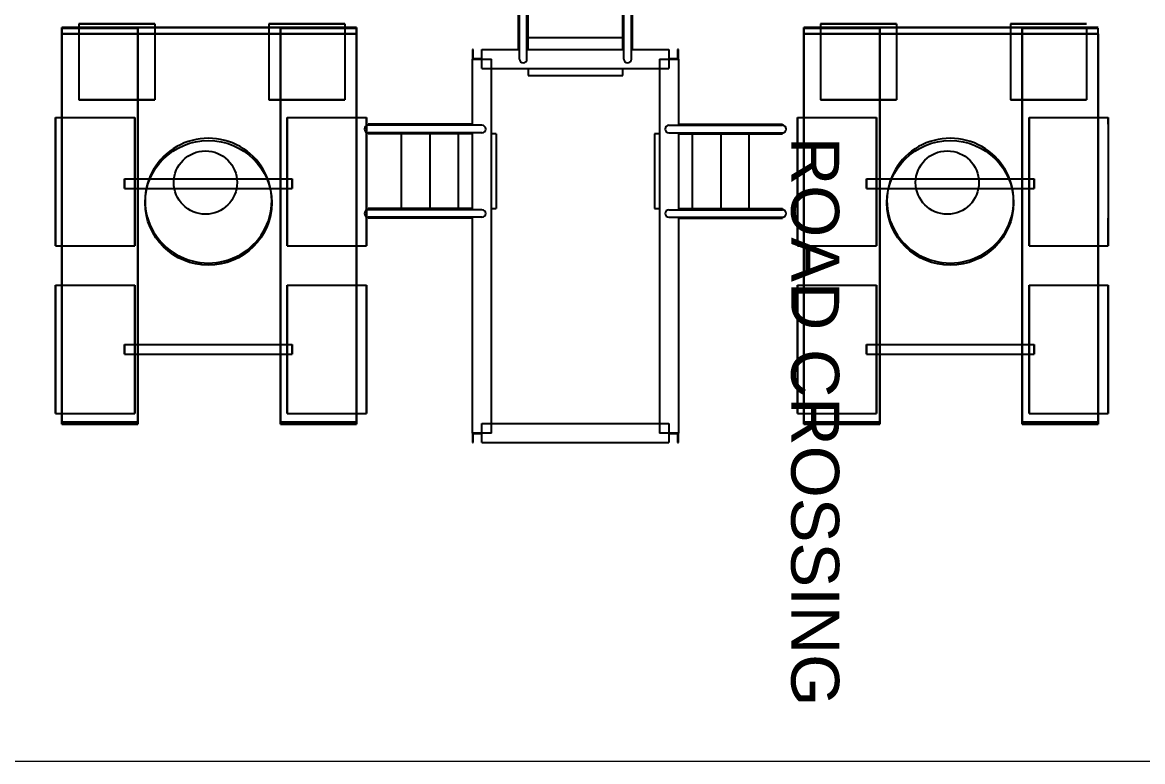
# Model space of a CAD drawing. Header units: inches. Extents: x -430764 to 256483, y 7374 to 217374.
# Drawn here: x -300117 to -288437, y 111241 to 118949 of the extents above; entities that cross this region are included whole.
import ezdxf

# ---------------------------------------------------------------- set-up
doc = ezdxf.new("R2010")
doc.units = ezdxf.units.IN
doc.header["$MEASUREMENT"] = 0
doc.layers.add('CABLETRAYLAYOUT-EMBED 2_DWG$0$DwgTemplate', color=7, linetype='Continuous', lineweight=9)
doc.layers.add('Layout', color=6, linetype='Continuous', lineweight=20)
doc.layers.add('UNLOADINGAREA-EMBED 1_DWG$0$DwgTemplate', color=7, linetype='Continuous')
doc.styles.get("Standard").update_dxf_attribs({"font": 'arial.ttf'})

msp = doc.modelspace()

# ---------------------------------------------------------------- linework, layer by layer
at = {"layer": 'CABLETRAYLAYOUT-EMBED 2_DWG$0$DwgTemplate', "color": 252, "linetype": 'Continuous'}
msp.add_line((-285331.32995, 111240.77536), (-303081.32995, 111240.77536), dxfattribs=at)
at = {"layer": 'UNLOADINGAREA-EMBED 1_DWG$0$DwgTemplate', "color": 252, "linetype": 'Continuous'}
for p, q in [((-294945.52767, 118665.71787), (-294945.52767, 120447.33343)), ((-294934.46597, 118566.82297), (-294934.46597, 120523.11227)), ((-294855.87837, 118566.82297), (-294855.87837, 120523.11227)), ((-294844.81667, 118665.71787), (-294844.81667, 120447.33343)), ((-293856.81667, 118665.71787), (-293856.81667, 120447.33343)), ((-293845.75497, 118566.82297), (-293845.75497, 120523.11227)), ((-293767.16737, 118566.82297), (-293767.16737, 120523.11227)), ((-293756.10567, 118665.71787), (-293756.10567, 120447.33343)), ((-298736.82167, 118934.06719), (-299529.30167, 118934.06719)), ((-299529.30167, 118934.06719), (-298736.82167, 118934.06719)), ((-299529.30167, 118934.06719), (-299529.30167, 118894.93719)), ((-298736.82167, 118934.06719), (-298736.82167, 118894.93719)), ((-296755.62167, 118934.06719), (-297548.10167, 118934.06719)), ((-297548.10167, 118934.06719), (-296755.62167, 118934.06719)), ((-297548.10167, 118934.06719), (-297548.10167, 118894.93719)), ((-296755.62167, 118934.06719), (-296755.62167, 118894.93719)), ((-291001.82167, 118934.06719), (-291794.30167, 118934.06719)), ((-291794.30167, 118934.06719), (-291001.82167, 118934.06719)), ((-291794.30167, 118934.06719), (-291794.30167, 118894.93719)), ((-291001.82167, 118934.06719), (-291001.82167, 118894.93719)), ((-289020.62167, 118934.06719), (-289813.10167, 118934.06719)), ((-289813.10167, 118934.06719), (-289020.62167, 118934.06719)), ((-289813.10167, 118934.06719), (-289813.10167, 118894.93719)), ((-299704.67167, 118828.89719), (-299704.67167, 118894.93719)), ((-296633.94167, 118894.93719), (-299704.67167, 118894.93719)), ((-299704.67167, 118894.93719), (-296633.94167, 118894.93719)), ((-299704.67167, 118894.93719), (-299704.67167, 118828.89719)), ((-298912.32167, 118888.69719), (-299704.67167, 118888.69719)), ((-299704.67167, 118888.69719), (-299704.67167, 114761.19719)), ((-299704.67167, 118888.69719), (-298912.32167, 118888.69719)), ((-299704.67167, 118828.89719), (-299704.67167, 118888.69719)), ((-296633.94167, 118828.89719), (-299704.67167, 118828.89719)), ((-299704.67167, 114761.19719), (-299704.67167, 118828.89719)), ((-299704.67167, 118828.89719), (-296633.94167, 118828.89719)), ((-299529.30167, 118894.93719), (-299529.30167, 118141.58719)), ((-298912.32167, 118888.69719), (-298912.32167, 118828.89719)), ((-298912.32167, 114761.19719), (-298912.32167, 118888.69719)), ((-298912.32167, 118828.89719), (-298912.32167, 114761.19719)), ((-298736.82167, 118894.93719), (-298736.82167, 118828.89719)), ((-298736.82167, 118828.89719), (-298736.82167, 118141.58719)), ((-297548.10167, 118894.93719), (-297548.10167, 118828.89719)), ((-297548.10167, 118828.89719), (-297548.10167, 118141.58719)), ((-297426.42167, 118888.69719), (-296633.94167, 118888.69719)), ((-296633.94167, 118888.69719), (-297426.42167, 118888.69719)), ((-297426.42167, 118888.69719), (-297426.42167, 114761.19719)), ((-297426.42167, 118828.89719), (-297426.42167, 118888.69719)), ((-297426.42167, 114761.19719), (-297426.42167, 118828.89719)), ((-296755.62167, 118894.93719), (-296755.62167, 118141.58719)), ((-296633.94167, 118894.93719), (-296633.94167, 118828.89719)), ((-296633.94167, 118828.89719), (-296633.94167, 118894.93719)), ((-296633.94167, 114761.19719), (-296633.94167, 118888.69719)), ((-296633.94167, 118888.69719), (-296633.94167, 118828.89719)), ((-296633.94167, 118828.89719), (-296633.94167, 114761.19719)), ((-294844.81667, 118793.10512), (-293856.81667, 118793.10512)), ((-291969.67167, 118828.89719), (-291969.67167, 118894.93719)), ((-291969.67167, 118894.93719), (-291969.67167, 118828.89719)), ((-288898.94167, 118894.93719), (-291969.67167, 118894.93719)), ((-291969.67167, 118894.93719), (-288898.94167, 118894.93719)), ((-291177.32167, 118888.69719), (-291969.67167, 118888.69719)), ((-291969.67167, 118888.69719), (-291177.32167, 118888.69719)), ((-291969.67167, 118888.69719), (-291969.67167, 114761.19719)), ((-291969.67167, 118828.89719), (-291969.67167, 118888.69719)), ((-291969.67167, 118828.89719), (-288898.94167, 118828.89719)), ((-291969.67167, 114761.19719), (-291969.67167, 118828.89719)), ((-288898.94167, 118828.89719), (-291969.67167, 118828.89719)), ((-291794.30167, 118894.93719), (-291794.30167, 118141.58719)), ((-291177.32167, 114761.19719), (-291177.32167, 118888.69719)), ((-291177.32167, 118888.69719), (-291177.32167, 118828.89719)), ((-291177.32167, 118828.89719), (-291177.32167, 114761.19719)), ((-291001.82167, 118894.93719), (-291001.82167, 118828.89719)), ((-291001.82167, 118828.89719), (-291001.82167, 118141.58719)), ((-289813.10167, 118894.93719), (-289813.10167, 118828.89719)), ((-289813.10167, 118828.89719), (-289813.10167, 118141.58719)), ((-289691.42167, 118888.69719), (-289691.42167, 114761.19719)), ((-289691.42167, 118888.69719), (-288898.94167, 118888.69719)), ((-288898.94167, 118888.69719), (-289691.42167, 118888.69719)), ((-289691.42167, 118828.89719), (-289691.42167, 118888.69719)), ((-289691.42167, 114761.19719), (-289691.42167, 118828.89719)), ((-289020.62167, 118894.93719), (-289020.62167, 118141.58719)), ((-288898.94167, 114761.19719), (-288898.94167, 118888.69719)), ((-288898.94167, 118828.89719), (-288898.94167, 114761.19719)), ((-295424.71157, 118665.71787), (-295424.71157, 118566.82297)), ((-295416.12637, 118665.71787), (-295424.71157, 118665.71787)), ((-295424.71157, 117876.47227), (-295424.71157, 118566.82297)), ((-295424.71157, 118566.82297), (-295226.92177, 118566.82297)), ((-295416.12637, 118570.62027), (-295416.12637, 118665.71787)), ((-295325.81667, 118570.62027), (-295416.12637, 118570.62027)), ((-295325.81667, 118467.92807), (-295325.81667, 118665.71787)), ((-295325.81667, 118665.71787), (-294934.46597, 118665.71787)), ((-295226.92177, 114666.82297), (-295226.92177, 118566.82297)), ((-294855.87837, 118665.71787), (-293845.75497, 118665.71787)), ((-293767.16737, 118665.71787), (-293375.81667, 118665.71787)), ((-293474.71157, 118566.82297), (-293276.92177, 118566.82297)), ((-293474.71157, 118566.82297), (-293474.71157, 114666.82297)), ((-293375.81667, 118665.71787), (-293375.81667, 118467.92807)), ((-293285.50697, 118570.62027), (-293375.81667, 118570.62027)), ((-293285.50697, 118665.71787), (-293285.50697, 118570.62027)), ((-293276.92177, 118665.71787), (-293285.50697, 118665.71787)), ((-293276.92177, 118566.82297), (-293276.92177, 118665.71787)), ((-293276.92177, 118566.82297), (-293276.92177, 117876.47227)), ((-295325.81667, 118467.92807), (-293375.81667, 118467.92807)), ((-294844.81667, 118467.92807), (-294844.81667, 118396.86512)), ((-293856.81667, 118396.86512), (-293856.81667, 118467.92807)), ((-294844.81667, 118396.86512), (-293856.81667, 118396.86512)), ((-298736.82167, 118141.58719), (-299529.30167, 118141.58719)), ((-299529.30167, 118141.58719), (-298912.32167, 118141.58719)), ((-298912.32167, 118141.58719), (-298736.82167, 118141.58719)), ((-296755.62167, 118141.58719), (-297548.10167, 118141.58719)), ((-297548.10167, 118141.58719), (-297426.42167, 118141.58719)), ((-297426.42167, 118141.58719), (-296755.62167, 118141.58719)), ((-291001.82167, 118141.58719), (-291794.30167, 118141.58719)), ((-291794.30167, 118141.58719), (-291177.32167, 118141.58719)), ((-291177.32167, 118141.58719), (-291001.82167, 118141.58719)), ((-289020.62167, 118141.58719), (-289813.10167, 118141.58719)), ((-289813.10167, 118141.58719), (-289691.42167, 118141.58719)), ((-289691.42167, 118141.58719), (-289020.62167, 118141.58719)), ((-299770.84167, 117957.97519), (-299770.84167, 116620.63919)), ((-299770.84167, 116620.63919), (-299770.84167, 117957.97519)), ((-299770.84167, 117957.97519), (-299704.67167, 117957.97519)), ((-299704.67167, 117957.97519), (-298945.21167, 117957.97519)), ((-298945.21167, 117957.97519), (-298945.21167, 116620.63919)), ((-298945.21167, 116620.63919), (-298945.21167, 117957.97519)), ((-297356.22167, 117957.97519), (-297356.22167, 116620.63919)), ((-297356.22167, 116620.63919), (-297356.22167, 117957.97519)), ((-297356.22167, 117957.97519), (-296633.94167, 117957.97519)), ((-296633.94167, 117957.97519), (-296530.72167, 117957.97519)), ((-296530.72167, 117957.97519), (-296530.72167, 116620.63919)), ((-296530.72167, 117870.64335), (-296530.72167, 117957.97519)), ((-296530.72167, 117803.71358), (-296530.72167, 117870.64335)), ((-296510.12788, 117876.47227), (-296510.12788, 117887.53397)), ((-296510.12788, 117887.53397), (-296510.12788, 117876.47227)), ((-295424.71157, 117887.53397), (-296510.12788, 117887.53397)), ((-295325.81667, 117876.47227), (-296510.12788, 117876.47227)), ((-293375.81667, 117876.47227), (-292191.50546, 117876.47227)), ((-293276.92177, 117887.53397), (-292191.50546, 117887.53397)), ((-292191.50546, 117887.53397), (-292191.50546, 117876.47227)), ((-292191.50546, 117887.53397), (-292191.50546, 117876.47227)), ((-292035.84167, 117957.97519), (-292035.84167, 116620.63919)), ((-292035.84167, 116620.63919), (-292035.84167, 117957.97519)), ((-292035.84167, 117957.97519), (-291969.67167, 117957.97519)), ((-291969.67167, 117957.97519), (-291210.21167, 117957.97519)), ((-291210.21167, 117957.97519), (-291210.21167, 116620.63919)), ((-291210.21167, 116620.63919), (-291210.21167, 117957.97519)), ((-289621.22167, 117957.97519), (-289621.22167, 116620.63919)), ((-289621.22167, 116620.63919), (-289621.22167, 117957.97519)), ((-289621.22167, 117957.97519), (-288898.94167, 117957.97519)), ((-288898.94167, 117957.97519), (-288795.72167, 117957.97519)), ((-288795.72167, 117957.97519), (-288795.72167, 116620.63919)), ((-288795.72167, 117887.53397), (-288795.72167, 117957.97519)), ((-296530.72167, 116989.93235), (-296530.72167, 117803.71358)), ((-296510.12788, 117786.82297), (-296510.12788, 117797.88467)), ((-296510.12788, 117797.88467), (-296510.12788, 117786.82297)), ((-295325.81667, 117797.88467), (-296510.12788, 117797.88467)), ((-295424.71157, 117786.82297), (-296510.12788, 117786.82297)), ((-296163.96143, 117006.82297), (-296163.96143, 117786.82297)), ((-295867.88362, 117786.82297), (-295867.88362, 117006.82297)), ((-295571.80582, 117786.82297), (-295571.80582, 117006.82297)), ((-295424.71157, 116995.76127), (-295424.71157, 117797.88467)), ((-295175.56582, 117786.82297), (-295226.92177, 117786.82297)), ((-295175.56582, 117786.82297), (-295175.56582, 117006.82297)), ((-293526.06753, 117786.82297), (-293526.06753, 117006.82297)), ((-293474.71157, 117786.82297), (-293526.06753, 117786.82297)), ((-293375.81667, 117797.88467), (-292191.50546, 117797.88467)), ((-293276.92177, 117797.88467), (-293276.92177, 116995.76127)), ((-293276.92177, 117786.82297), (-292191.50546, 117786.82297)), ((-293129.82753, 117006.82297), (-293129.82753, 117786.82297)), ((-292833.74973, 117786.82297), (-292833.74973, 117006.82297)), ((-292537.67192, 117006.82297), (-292537.67192, 117786.82297)), ((-292191.50546, 117797.88467), (-292191.50546, 117786.82297)), ((-292191.50546, 117797.88467), (-292191.50546, 117786.82297)), ((-299052.59167, 117316.08719), (-299052.59167, 117217.02719)), ((-299052.59167, 117217.02719), (-299052.59167, 117316.08719)), ((-299052.59167, 117316.08719), (-298912.32167, 117316.08719)), ((-298912.32167, 117316.08719), (-298796.8827, 117316.08719)), ((-298796.8827, 117316.08719), (-297558.24065, 117316.08719)), ((-297558.24065, 117316.08719), (-297426.42167, 117316.08719)), ((-297426.42167, 117316.08719), (-297302.53167, 117316.08719)), ((-297302.53167, 117316.08719), (-297302.53167, 117217.02719)), ((-297302.53167, 117217.02719), (-297302.53167, 117316.08719)), ((-291317.59167, 117316.08719), (-291317.59167, 117217.02719)), ((-291317.59167, 117217.02719), (-291317.59167, 117316.08719)), ((-291317.59167, 117316.08719), (-291177.32167, 117316.08719)), ((-291177.32167, 117316.08719), (-291061.8827, 117316.08719)), ((-291061.8827, 117316.08719), (-289823.24065, 117316.08719)), ((-289823.24065, 117316.08719), (-289691.42167, 117316.08719)), ((-289691.42167, 117316.08719), (-289567.53167, 117316.08719)), ((-289567.53167, 117316.08719), (-289567.53167, 117217.02719)), ((-289567.53167, 117217.02719), (-289567.53167, 117316.08719)), ((-299052.59167, 117217.02719), (-298912.32167, 117217.02719)), ((-298912.32167, 117217.02719), (-298825.30001, 117217.02719)), ((-298825.30001, 117217.02719), (-297529.82334, 117217.02719)), ((-297529.82334, 117217.02719), (-297426.42167, 117217.02719)), ((-297426.42167, 117217.02719), (-297302.53167, 117217.02719)), ((-291317.59167, 117217.02719), (-291177.32167, 117217.02719)), ((-291177.32167, 117217.02719), (-291090.30001, 117217.02719)), ((-291090.30001, 117217.02719), (-289794.82334, 117217.02719)), ((-289794.82334, 117217.02719), (-289691.42167, 117217.02719)), ((-289691.42167, 117217.02719), (-289567.53167, 117217.02719)), ((-298837.96167, 117090.27719), (-298837.96167, 117067.39719)), ((-297517.16167, 117090.27719), (-297517.16167, 117067.39719)), ((-291102.96167, 117090.27719), (-291102.96167, 117067.39719)), ((-289782.16167, 117090.27719), (-289782.16167, 117067.39719)), ((-296530.72167, 116923.00258), (-296530.72167, 116989.93235)), ((-296530.72167, 116620.63919), (-296530.72167, 116923.00258)), ((-296510.12788, 116995.76127), (-296510.12788, 117006.82297)), ((-295424.71157, 117006.82297), (-296510.12788, 117006.82297)), ((-296510.12788, 116995.76127), (-296510.12788, 117006.82297)), ((-295325.81667, 116995.76127), (-296510.12788, 116995.76127)), ((-296510.12788, 116906.11197), (-296510.12788, 116917.17367)), ((-296510.12788, 116906.11197), (-296510.12788, 116917.17367)), ((-295325.81667, 116917.17367), (-296510.12788, 116917.17367)), ((-295424.71157, 114666.82297), (-295424.71157, 116917.17367)), ((-295226.92177, 117006.82297), (-295175.56582, 117006.82297)), ((-293526.06753, 117006.82297), (-293474.71157, 117006.82297)), ((-293375.81667, 116995.76127), (-292191.50546, 116995.76127)), ((-293375.81667, 116917.17367), (-292191.50546, 116917.17367)), ((-293276.92177, 117006.82297), (-292191.50546, 117006.82297)), ((-293276.92177, 116917.17367), (-293276.92177, 114666.82297)), ((-292191.50546, 117006.82297), (-292191.50546, 116995.76127)), ((-292191.50546, 116995.76127), (-292191.50546, 117006.82297)), ((-292191.50546, 116917.17367), (-292191.50546, 116906.11197)), ((-292191.50546, 116906.11197), (-292191.50546, 116917.17367)), ((-295424.71157, 116906.11197), (-296510.12788, 116906.11197)), ((-293276.92177, 116906.11197), (-292191.50546, 116906.11197)), ((-288795.72167, 116620.63919), (-288795.72167, 116906.11197)), ((-299770.84167, 116620.63919), (-299704.67167, 116620.63919)), ((-299704.67167, 116620.63919), (-298945.21167, 116620.63919)), ((-297356.22167, 116620.63919), (-296633.94167, 116620.63919)), ((-296633.94167, 116620.63919), (-296530.72167, 116620.63919)), ((-292035.84167, 116620.63919), (-291969.67167, 116620.63919)), ((-291969.67167, 116620.63919), (-291210.21167, 116620.63919)), ((-289621.22167, 116620.63919), (-288898.94167, 116620.63919)), ((-288898.94167, 116620.63919), (-288795.72167, 116620.63919)), ((-299770.84167, 116207.91519), (-299770.84167, 114870.57919)), ((-299770.84167, 114870.57919), (-299770.84167, 116207.91519)), ((-299770.84167, 116207.91519), (-299704.67167, 116207.91519)), ((-299704.67167, 116207.91519), (-298945.21167, 116207.91519)), ((-298945.21167, 116207.91519), (-298945.21167, 114870.57919)), ((-298945.21167, 114870.57919), (-298945.21167, 116207.91519)), ((-297356.22167, 116207.91519), (-297356.22167, 114870.57919)), ((-297356.22167, 114870.57919), (-297356.22167, 116207.91519)), ((-297356.22167, 116207.91519), (-296633.94167, 116207.91519)), ((-296633.94167, 116207.91519), (-296530.72167, 116207.91519)), ((-296530.72167, 116207.91519), (-296530.72167, 114870.57919)), ((-296530.72167, 114870.57919), (-296530.72167, 116207.91519)), ((-292035.84167, 116207.91519), (-292035.84167, 114870.57919)), ((-292035.84167, 114870.57919), (-292035.84167, 116207.91519)), ((-292035.84167, 116207.91519), (-291969.67167, 116207.91519)), ((-291969.67167, 116207.91519), (-291210.21167, 116207.91519)), ((-291210.21167, 116207.91519), (-291210.21167, 114870.57919)), ((-291210.21167, 114870.57919), (-291210.21167, 116207.91519)), ((-289621.22167, 116207.91519), (-289621.22167, 114870.57919)), ((-289621.22167, 114870.57919), (-289621.22167, 116207.91519)), ((-289621.22167, 116207.91519), (-288898.94167, 116207.91519)), ((-288898.94167, 116207.91519), (-288795.72167, 116207.91519)), ((-288795.72167, 116207.91519), (-288795.72167, 114870.57919)), ((-288795.72167, 114870.57919), (-288795.72167, 116207.91519)), ((-299052.59167, 115588.77719), (-299052.59167, 115489.71719)), ((-299052.59167, 115489.71719), (-299052.59167, 115588.77719)), ((-299052.59167, 115588.77719), (-298912.32167, 115588.77719)), ((-298912.32167, 115588.77719), (-297426.42167, 115588.77719)), ((-297426.42167, 115588.77719), (-297302.53167, 115588.77719)), ((-297302.53167, 115588.77719), (-297302.53167, 115489.71719)), ((-297302.53167, 115489.71719), (-297302.53167, 115588.77719)), ((-291317.59167, 115588.77719), (-291317.59167, 115489.71719)), ((-291317.59167, 115489.71719), (-291317.59167, 115588.77719)), ((-291317.59167, 115588.77719), (-291177.32167, 115588.77719)), ((-291177.32167, 115588.77719), (-289691.42167, 115588.77719)), ((-289691.42167, 115588.77719), (-289567.53167, 115588.77719)), ((-289567.53167, 115588.77719), (-289567.53167, 115489.71719)), ((-289567.53167, 115489.71719), (-289567.53167, 115588.77719)), ((-299052.59167, 115489.71719), (-298912.32167, 115489.71719)), ((-298912.32167, 115489.71719), (-297426.42167, 115489.71719)), ((-297426.42167, 115489.71719), (-297302.53167, 115489.71719)), ((-291317.59167, 115489.71719), (-291177.32167, 115489.71719)), ((-291177.32167, 115489.71719), (-289691.42167, 115489.71719)), ((-289691.42167, 115489.71719), (-289567.53167, 115489.71719)), ((-299770.84167, 114870.57919), (-299704.67167, 114870.57919)), ((-299704.67167, 114870.57919), (-298945.21167, 114870.57919)), ((-297356.22167, 114870.57919), (-296633.94167, 114870.57919)), ((-296633.94167, 114870.57919), (-296530.72167, 114870.57919)), ((-292035.84167, 114870.57919), (-291969.67167, 114870.57919)), ((-291969.67167, 114870.57919), (-291210.21167, 114870.57919)), ((-289621.22167, 114870.57919), (-288898.94167, 114870.57919)), ((-288898.94167, 114870.57919), (-288795.72167, 114870.57919)), ((-299704.67167, 114779.78719), (-299704.67167, 114763.27719)), ((-298912.32167, 114779.78719), (-299704.67167, 114779.78719)), ((-299704.67167, 114763.27719), (-299704.67167, 114779.78719)), ((-299704.67167, 114779.78719), (-298912.32167, 114779.78719)), ((-298912.32167, 114763.27719), (-299704.67167, 114763.27719)), ((-299704.67167, 114763.27719), (-298912.32167, 114763.27719)), ((-299704.67167, 114761.19719), (-298912.32167, 114761.19719)), ((-298912.32167, 114761.19719), (-299704.67167, 114761.19719)), ((-298912.32167, 114779.78719), (-298912.32167, 114763.27719)), ((-298912.32167, 114763.27719), (-298912.32167, 114779.78719)), ((-297426.42167, 114779.78719), (-297426.42167, 114763.27719)), ((-297426.42167, 114763.27719), (-297426.42167, 114779.78719)), ((-297426.42167, 114779.78719), (-296633.94167, 114779.78719)), ((-296633.94167, 114779.78719), (-297426.42167, 114779.78719)), ((-296633.94167, 114763.27719), (-297426.42167, 114763.27719)), ((-297426.42167, 114763.27719), (-296633.94167, 114763.27719)), ((-297426.42167, 114761.19719), (-296633.94167, 114761.19719)), ((-296633.94167, 114761.19719), (-297426.42167, 114761.19719)), ((-296633.94167, 114779.78719), (-296633.94167, 114763.27719)), ((-296633.94167, 114763.27719), (-296633.94167, 114779.78719)), ((-295325.81667, 114567.92807), (-295325.81667, 114765.71787)), ((-295325.81667, 114765.71787), (-293375.81667, 114765.71787)), ((-293375.81667, 114765.71787), (-293375.81667, 114567.92807)), ((-291177.32167, 114779.78719), (-291969.67167, 114779.78719)), ((-291969.67167, 114763.27719), (-291969.67167, 114779.78719)), ((-291969.67167, 114779.78719), (-291969.67167, 114763.27719)), ((-291969.67167, 114779.78719), (-291177.32167, 114779.78719)), ((-291969.67167, 114763.27719), (-291177.32167, 114763.27719)), ((-291177.32167, 114763.27719), (-291969.67167, 114763.27719)), ((-291969.67167, 114761.19719), (-291177.32167, 114761.19719)), ((-291177.32167, 114761.19719), (-291969.67167, 114761.19719)), ((-291177.32167, 114763.27719), (-291177.32167, 114779.78719)), ((-291177.32167, 114779.78719), (-291177.32167, 114763.27719)), ((-289691.42167, 114763.27719), (-289691.42167, 114779.78719)), ((-288898.94167, 114779.78719), (-289691.42167, 114779.78719)), ((-289691.42167, 114779.78719), (-289691.42167, 114763.27719)), ((-289691.42167, 114779.78719), (-288898.94167, 114779.78719)), ((-288898.94167, 114763.27719), (-289691.42167, 114763.27719)), ((-289691.42167, 114763.27719), (-288898.94167, 114763.27719)), ((-288898.94167, 114761.19719), (-289691.42167, 114761.19719)), ((-289691.42167, 114761.19719), (-288898.94167, 114761.19719)), ((-288898.94167, 114763.27719), (-288898.94167, 114779.78719)), ((-288898.94167, 114779.78719), (-288898.94167, 114763.27719)), ((-295424.71157, 114666.82297), (-295424.71157, 114567.92807)), ((-295226.92177, 114666.82297), (-295424.71157, 114666.82297)), ((-295416.12637, 114567.92807), (-295416.12637, 114663.02567)), ((-295416.12637, 114663.02567), (-295325.81667, 114663.02567)), ((-293276.92177, 114666.82297), (-293474.71157, 114666.82297)), ((-293375.81667, 114663.02567), (-293285.50697, 114663.02567)), ((-293285.50697, 114663.02567), (-293285.50697, 114567.92807)), ((-293276.92177, 114567.92807), (-293276.92177, 114666.82297)), ((-295424.71157, 114567.92807), (-295416.12637, 114567.92807)), ((-295325.81667, 114567.92807), (-293375.81667, 114567.92807)), ((-293285.50697, 114567.92807), (-293276.92177, 114567.92807))]:
    msp.add_line(p, q, dxfattribs=at)
for centre in [(-298208.50167, 117279.03719), (-298208.50167, 117279.03719), (-290473.50167, 117279.03719), (-290473.50167, 117279.03719)]:
    msp.add_circle(centre, 330.2, dxfattribs=at)
for centre, start, end in [((-294895.17217, 118566.82297), 180, 0), ((-294895.17217, 118566.82297), 180, 0), ((-293806.46117, 118566.82297), 180, 0), ((-293806.46117, 118566.82297), 180, 0), ((-296510.12788, 117837.17847), 90, 270), ((-296510.12788, 117837.17847), 90, 270), ((-295325.81667, 117837.17847), 270, 90), ((-295325.81667, 117837.17847), 270, 90), ((-293375.81667, 117837.17847), 90, 270), ((-293375.81667, 117837.17847), 90, 270), ((-292191.50546, 117837.17847), 270, 90), ((-292191.50546, 117837.17847), 270, 90), ((-296510.12788, 116956.46747), 90, 270), ((-296510.12788, 116956.46747), 90, 270), ((-295325.81667, 116956.46747), 270, 90), ((-295325.81667, 116956.46747), 270, 90), ((-293375.81667, 116956.46747), 90, 270), ((-293375.81667, 116956.46747), 90, 270), ((-292191.50546, 116956.46747), 270, 90), ((-292191.50546, 116956.46747), 270, 90)]:
    msp.add_arc(centre, 39.2938, start, end, dxfattribs=at)
for centre, major_axis in [((-298177.56167, 117090.27719), (-660.4, 0)), ((-290442.56167, 117090.27719), (-660.4, 0)), ((-298177.56167, 117090.27719), (660.4, 0)), ((-290442.56167, 117090.27719), (660.4, 0))]:
    msp.add_ellipse(centre, major_axis=major_axis, ratio=0.9848627741, start_param=3.1415926536, end_param=6.2831853072, dxfattribs=at)
for centre in [(-298177.56167, 117067.39719), (-290442.56167, 117067.39719)]:
    msp.add_ellipse(centre, major_axis=(660.4, 0), ratio=0.9848627741, dxfattribs=at)

# ---------------------------------------------------------------- texts
at = {"layer": 'Layout', "color": 7, "insert": (-291600.72602, 117755.69953), "char_height": 500, "attachment_point": 1, "rotation": 270.000000001}
msp.add_mtext('ROAD CROSSING', dxfattribs=at)

doc.saveas('drawing.dxf')
